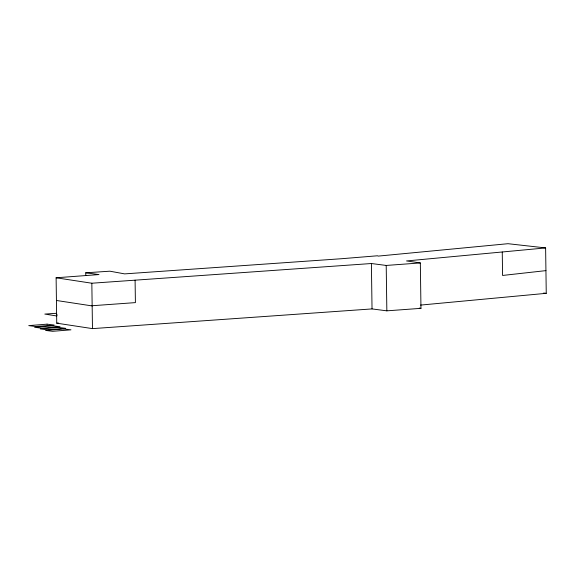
<?xml version="1.0" encoding="UTF-8"?>
<svg xmlns="http://www.w3.org/2000/svg" width="575" height="575" viewBox="0 0 575 575"><rect width="100%" height="100%" fill="white"/><g stroke="black" fill="none" stroke-linecap="round" stroke-linejoin="round"><path stroke-width="0.86" d="M545.934 270.624L502.579 275.454L502.255 251.987M420.548 305.088L546.25 293.322L545.617 247.926L406.539 260.942L420.332 262.94L420.965 308.337L386.846 310.838L372.032 308.919L92.474 328.62L56.745 323.179L56.113 277.783L98.979 274.57L85.74 272.809L85.783 275.482M56.745 323.179L58.535 323.042M56.113 277.783L91.835 283.223L371.4 263.522L386.206 265.442L420.332 262.94M92.151 305.728L135.405 302.615L135.089 280.176M85.74 272.809L109.89 271.192L124.624 273.887L341.615 258.714L377.552 255.774L378.134 256.112L508.005 243.699L545.617 247.926M56.307 313.31L44.814 314.072L56.824 315.984M543.627 293.027L546.25 293.322M419.24 308.085L420.965 308.337M56.429 300.481L92.151 305.922M386.206 265.442L386.846 310.838M371.4 263.522L372.032 308.919M91.835 283.223L92.474 328.62M57.313 315.057A15.762 1.509 -0.8 0 1 56.968 314.848M47.057 324.156L28.75 325.623L35.823 326.507L54.129 325.033L47.057 324.156M52.965 325.838L34.658 327.312L41.731 328.188L60.037 326.722L52.965 325.838M58.585 327.441L40.279 328.914L47.351 329.791L65.658 328.325L58.585 327.441M63.89 328.95L45.576 330.424L52.648 331.301L70.962 329.834L63.89 328.95"/></g></svg>
